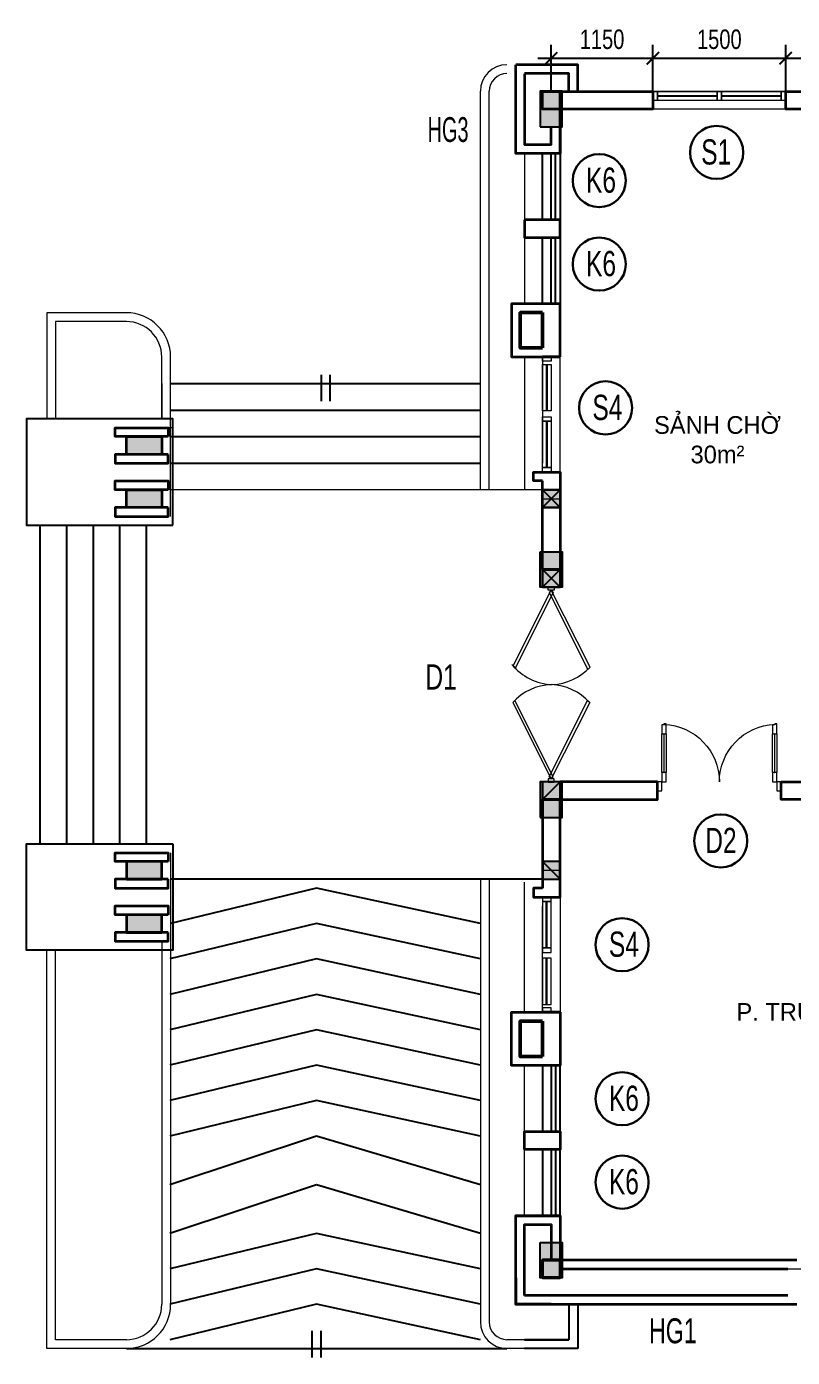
# Model space of a CAD drawing. Header units: millimetres. Extents: x 408599 to 453999, y -1491679 to -1474616.
# Drawn here: x 408599 to 417250, y -1491379 to -1476347 of the extents above; entities that cross this region are included whole.
import ezdxf

# ---------------------------------------------------------------- set-up
doc = ezdxf.new("R2010")
doc.units = ezdxf.units.MM
doc.header["$MEASUREMENT"] = 0
doc.linetypes.add('DASHDOT', pattern=[1, 0.5, -0.25, 0, -0.25])
for name, color, linetype, lineweight in [('32-CUA', 32, 'Continuous', 15), ('Chu thich-0.25', 21, 'Continuous', 35), ('CUA SO', 135, 'Continuous', 15), ('Hatch Nhat-0.15', 8, 'Continuous', 9), ('kata_dim', 7, 'Continuous', 15), ('MH_Cat 30', 53, 'Continuous', 35), ('NET THAY', 7, 'Continuous', 20), ('S3', 2, 'Continuous', 25), ('S5', 1, 'Continuous', 35), ('TRUC', 65, 'DASHDOT', 9), ('TUONG', 4, 'Continuous', 40), ('Tuong-0.5', 1, 'Continuous', 50)]:
    doc.layers.add(name, color=color, linetype=linetype, lineweight=lineweight)
for name, color, linetype in [('COT', 1, 'Continuous'), ('CUA-SO', 8, 'Continuous'), ('GHICHU', 7, 'Continuous'), ('hat', 7, 'Continuous'), ('Net-02', 8, 'Continuous'), ('TBI', 3, 'Continuous')]:
    doc.layers.add(name, color=color, linetype=linetype)
doc.styles.add('B', font='')
doc.styles.add('CHU KT (APTIMA)', font='', dxfattribs={"width": 0.7})
doc.styles.add('VNI-HELVE', font='', dxfattribs={"height": 200})
doc.styles.add('VNI-Helve-Condense', font='', dxfattribs={"width": 0.9, "height": 220})
doc.styles.get('B').set_extended_font_data('VNI-Helve-Condense')
doc.styles.get('CHU KT (APTIMA)').set_extended_font_data('VNI-Aptima')
doc.styles.get('VNI-HELVE').set_extended_font_data('VNI-Helve-Condense')
doc.styles.get('VNI-Helve-Condense').set_extended_font_data('VNI-Helve-Condense')
doc.dimstyles.new('Copy of D100', dxfattribs={"dimscale": 0, "dimtxt": 220, "dimasz": 140, "dimexe": 150, "dimexo": 0, "dimgap": 100, "dimtad": 1, "dimdec": 0, "dimzin": 0, "dimdsep": 46, "dimtxsty": 'VNI-Helve-Condense', "dimblk": 'ARCHTICK', "dimcen": 0.09, "dimdle": 150, "dimclrd": 35, "dimclre": 35, "dimclrt": 2, "dimadec": 0, "dimazin": 0, "dimtfac": 1, "dimtdec": 0, "dimtix": 1, "dimtmove": 2, "dimatfit": 3, "dimldrblk": 'ARCHTICK', "dimfxl": 1, "dimtolj": 1, "dimtzin": 0, "dimarcsym": 1})

# ---------------------------------------------------------------- blocks, each defined once
blk = doc.blocks.new('CD2C')
at = {"layer": '32-CUA'}
for points in [[(74180.79, -17409.98), (74180.29, -17409.98), (74180.29, -17408.98), (74180.79, -17408.98)], [(74194.29, -17409.98), (74193.79, -17409.98), (74193.79, -17408.98), (74194.29, -17408.98)], [(74181.28, -17411.06), (74180.79, -17411.06), (74180.79, -17409.98), (74181.28, -17409.98)], [(74180.79, -17411.06), (74180.79, -17415.4), (74181.28, -17415.4), (74181.28, -17411.06)], [(74181.06, -17415.4), (74181.01, -17415.4), (74181.01, -17411.06), (74181.06, -17411.06)], [(74193.3, -17409.98), (74193.79, -17409.98), (74193.79, -17411.06), (74193.3, -17411.06)], [(74193.79, -17415.4), (74193.79, -17411.06), (74193.3, -17411.06), (74193.3, -17415.4)], [(74193.52, -17411.06), (74193.57, -17411.06), (74193.57, -17415.4), (74193.52, -17415.4)], [(74181.28, -17416.53), (74181.03, -17416.53), (74181.03, -17416.43), (74180.79, -17416.43), (74180.79, -17415.4), (74181.28, -17415.4)], [(74193.79, -17416.53), (74193.55, -17416.53), (74193.55, -17416.43), (74193.3, -17416.43), (74193.3, -17415.4), (74193.79, -17415.4)]]:
    blk.add_lwpolyline(points, close=True, dxfattribs=at)
for centre, start, end in [((74180.79, -17409.98), 272.1491, 0), ((74193.79, -17409.98), 180, 267.8509)]:
    blk.add_arc(centre, 6.5, start, end, dxfattribs=at)
blk = doc.blocks.new('cot1-2')
at = {"layer": 'COT', "ltscale": 2}
blk.add_hatch(color=256, dxfattribs=at).paths.add_polyline_path([(-1, -1), (1, -1), (1, 1), (-1, 1)])
blk.add_lwpolyline([(-1, -1), (1, -1), (1, 1), (-1, 1)], close=True, dxfattribs=at)
at = {"layer": 'COT', "ltscale": 2, "flags": 128}
blk.add_lwpolyline([(-1, -1), (1, 1)], dxfattribs=at)
blk = doc.blocks.new('_ArchTick')
at = {"color": 0, "linetype": 'ByBlock', "const_width": 0.15}
blk.add_lwpolyline([(-0.5, -0.5), (0.5, 0.5)], dxfattribs=at)
blk = doc.blocks.new('*D21')
at = {"layer": 'DEFPOINTS', "color": 0, "ltscale": 200, "transparency": 16777216}
for p in [(415675, -1476704), (414525, -1477079), (415675, -1477081)]:
    blk.add_point(p, dxfattribs=at)
at = {"layer": 'kata_dim', "color": 35, "lineweight": -2, "ltscale": 200, "transparency": 16777216}
for p, q in [((414525, -1477079), (414525, -1476554)), ((415675, -1477081), (415675, -1476554)), ((414375, -1476704), (415825, -1476704))]:
    blk.add_line(p, q, dxfattribs=at)
at = {"layer": 'kata_dim', "color": 35, "lineweight": -2, "ltscale": 200, "transparency": 16777216, "xscale": 140, "yscale": 140, "zscale": 140, "rotation": 180}
blk.add_blockref('_ArchTick', (414525, -1476704), dxfattribs=at)
at = {"layer": 'kata_dim', "color": 35, "lineweight": -2, "ltscale": 200, "transparency": 16777216, "xscale": 140, "yscale": 140, "zscale": 140}
blk.add_blockref('_ArchTick', (415675, -1476704), dxfattribs=at)
at = {"layer": 'kata_dim', "color": 2, "ltscale": 200, "transparency": 16777216, "insert": (415100, -1476491), "char_height": 220, "attachment_point": 5, "style": 'VNI-Helve-Condense'}
blk.add_mtext('\\A1;1150', dxfattribs=at)
blk = doc.blocks.new('*D22')
at = {"layer": 'DEFPOINTS', "color": 0, "ltscale": 200, "transparency": 16777216}
for p in [(417175, -1476704), (415675, -1477081), (417175, -1477081)]:
    blk.add_point(p, dxfattribs=at)
at = {"layer": 'kata_dim', "color": 35, "lineweight": -2, "ltscale": 200, "transparency": 16777216}
for p, q in [((415675, -1477081), (415675, -1476554)), ((417175, -1477081), (417175, -1476554)), ((415525, -1476704), (417325, -1476704))]:
    blk.add_line(p, q, dxfattribs=at)
at = {"layer": 'kata_dim', "color": 35, "lineweight": -2, "ltscale": 200, "transparency": 16777216, "xscale": 140, "yscale": 140, "zscale": 140, "rotation": 180}
blk.add_blockref('_ArchTick', (415675, -1476704), dxfattribs=at)
at = {"layer": 'kata_dim', "color": 35, "lineweight": -2, "ltscale": 200, "transparency": 16777216, "xscale": 140, "yscale": 140, "zscale": 140}
blk.add_blockref('_ArchTick', (417175, -1476704), dxfattribs=at)
at = {"layer": 'kata_dim', "color": 2, "ltscale": 200, "transparency": 16777216, "insert": (416425, -1476491), "char_height": 220, "attachment_point": 5, "style": 'VNI-Helve-Condense'}
blk.add_mtext('\\A1;1500', dxfattribs=at)
blk = doc.blocks.new('*D23')
at = {"layer": 'DEFPOINTS', "color": 0, "ltscale": 200, "transparency": 16777216}
for p in [(418225, -1476704), (417175, -1477079), (418225, -1477079)]:
    blk.add_point(p, dxfattribs=at)
at = {"layer": 'kata_dim', "color": 35, "lineweight": -2, "ltscale": 200, "transparency": 16777216}
for p, q in [((417175, -1477079), (417175, -1476554)), ((418225, -1477079), (418225, -1476554)), ((417025, -1476704), (418375, -1476704))]:
    blk.add_line(p, q, dxfattribs=at)
at = {"layer": 'kata_dim', "color": 35, "lineweight": -2, "ltscale": 200, "transparency": 16777216, "xscale": 140, "yscale": 140, "zscale": 140, "rotation": 180}
blk.add_blockref('_ArchTick', (417175, -1476704), dxfattribs=at)
at = {"layer": 'kata_dim', "color": 35, "lineweight": -2, "ltscale": 200, "transparency": 16777216, "xscale": 140, "yscale": 140, "zscale": 140}
blk.add_blockref('_ArchTick', (418225, -1476704), dxfattribs=at)
at = {"layer": 'kata_dim', "color": 2, "ltscale": 200, "transparency": 16777216, "insert": (417700, -1476491), "char_height": 220, "attachment_point": 5, "style": 'VNI-Helve-Condense'}
blk.add_mtext('\\A1;1050', dxfattribs=at)

msp = doc.modelspace()

# ---------------------------------------------------------------- hatches: boundary and pattern name
at = {"layer": 'hat', "ltscale": 200}
h = msp.add_hatch(color=256, dxfattribs=at)
h.dxf.hatch_style = 1
h.paths.add_polyline_path([(414625.4, -1477077.6), (414425.4, -1477077.6), (414425.4, -1477277.6), (414625.4, -1477277.6)])
h = msp.add_hatch(color=256, dxfattribs=at)
h.dxf.hatch_style = 1
h.paths.add_polyline_path([(414625.4, -1477077.6), (414425.4, -1477077.6), (414425.4, -1477277.6), (414625.4, -1477277.6)])
h = msp.add_hatch(color=256, dxfattribs=at)
h.dxf.hatch_style = 1
h.paths.add_polyline_path([(410125.4, -1481178.5), (410125.4, -1480978.5), (409725.4, -1480978.5), (409725.4, -1481178.5)])
h = msp.add_hatch(color=256, dxfattribs=at)
h.dxf.hatch_style = 1
h.paths.add_polyline_path([(410125.4, -1481778.5), (410125.4, -1481578.5), (409725.4, -1481578.5), (409725.4, -1481778.5)])
h = msp.add_hatch(color=256, dxfattribs=at)
h.dxf.hatch_style = 1
h.paths.add_polyline_path([(410125.4, -1485778.5), (410125.4, -1485978.5), (409725.4, -1485978.5), (409725.4, -1485778.5)])
h = msp.add_hatch(color=256, dxfattribs=at)
h.dxf.hatch_style = 1
h.paths.add_polyline_path([(410125.4, -1486378.5), (410125.4, -1486578.5), (409725.4, -1486578.5), (409725.4, -1486378.5)])
h = msp.add_hatch(color=256, dxfattribs=at)
h.dxf.hatch_style = 1
h.paths.add_polyline_path([(414425.4, -1490476.6), (414625.4, -1490476.6), (414625.4, -1490276.6), (414425.4, -1490276.6)])
h = msp.add_hatch(color=256, dxfattribs=at)
h.dxf.hatch_style = 1
h.paths.add_polyline_path([(414625.4, -1490476.6), (414425.4, -1490476.6), (414425.4, -1490276.6), (414625.4, -1490276.6)])
h = msp.add_hatch(color=256, dxfattribs=at)
h.dxf.hatch_style = 1
h.paths.add_polyline_path([(414425.4, -1490476.6), (414625.4, -1490476.6), (414625.4, -1490276.6), (414425.4, -1490276.6)])
h = msp.add_hatch(color=256, dxfattribs=at)
h.dxf.hatch_style = 1
h.paths.add_polyline_path([(414625.4, -1490476.6), (414425.4, -1490476.6), (414425.4, -1490276.6), (414625.4, -1490276.6)])
h = msp.add_hatch(color=256, dxfattribs=at)
h.dxf.hatch_style = 1
h.paths.add_polyline_path([(414425.4, -1490477.6), (414625.4, -1490477.6), (414625.4, -1490277.6), (414425.4, -1490277.6)])
h = msp.add_hatch(color=256, dxfattribs=at)
h.dxf.hatch_style = 1
h.paths.add_polyline_path([(414625.4, -1490477.6), (414425.4, -1490477.6), (414425.4, -1490277.6), (414625.4, -1490277.6)])
h = msp.add_hatch(color=256, dxfattribs=at)
h.dxf.hatch_style = 1
h.paths.add_polyline_path([(414425.4, -1490477.6), (414625.4, -1490477.6), (414625.4, -1490277.6), (414425.4, -1490277.6)])
h = msp.add_hatch(color=256, dxfattribs=at)
h.dxf.hatch_style = 1
h.paths.add_polyline_path([(414625.4, -1490477.6), (414425.4, -1490477.6), (414425.4, -1490277.6), (414625.4, -1490277.6)])
h = msp.add_hatch(color=256, dxfattribs=at)
h.dxf.hatch_style = 1
h.paths.add_polyline_path([(414425.4, -1490479.4), (414625.4, -1490479.4), (414625.4, -1490279.4), (414425.4, -1490279.4)])
h = msp.add_hatch(color=256, dxfattribs=at)
h.dxf.hatch_style = 1
h.paths.add_polyline_path([(414625.4, -1490479.4), (414425.4, -1490479.4), (414425.4, -1490279.4), (414625.4, -1490279.4)])
h = msp.add_hatch(color=256, dxfattribs=at)
h.dxf.hatch_style = 1
h.paths.add_polyline_path([(414425.4, -1490479.4), (414625.4, -1490479.4), (414625.4, -1490279.4), (414425.4, -1490279.4)])
h = msp.add_hatch(color=256, dxfattribs=at)
h.dxf.hatch_style = 1
h.paths.add_polyline_path([(414625.4, -1490479.4), (414425.4, -1490479.4), (414425.4, -1490279.4), (414625.4, -1490279.4)])
h = msp.add_hatch(color=256, dxfattribs=at)
h.dxf.hatch_style = 1
h.paths.add_polyline_path([(414425.4, -1490479.4), (414625.4, -1490479.4), (414625.4, -1490279.4), (414425.4, -1490279.4)])
h = msp.add_hatch(color=256, dxfattribs=at)
h.dxf.hatch_style = 1
h.paths.add_polyline_path([(414625.4, -1490479.4), (414425.4, -1490479.4), (414425.4, -1490279.4), (414625.4, -1490279.4)])
h = msp.add_hatch(color=256, dxfattribs=at)
h.dxf.hatch_style = 1
h.paths.add_polyline_path([(414425.4, -1490479.4), (414625.4, -1490479.4), (414625.4, -1490279.4), (414425.4, -1490279.4)])
h = msp.add_hatch(color=256, dxfattribs=at)
h.dxf.hatch_style = 1
h.paths.add_polyline_path([(414625.4, -1490479.4), (414425.4, -1490479.4), (414425.4, -1490279.4), (414625.4, -1490279.4)])
at = {"layer": 'Hatch Nhat-0.15'}
h = msp.add_hatch(color=256, dxfattribs=at)
h.dxf.hatch_style = 1
h.paths.add_polyline_path([(414500.4, -1477477.6), (414400.4, -1477477.6), (414400.4, -1477177.8), (414500.4, -1477177.8)])
h.paths.add_polyline_path([(414650.4, -1477477.6), (414500.4, -1477477.6), (414500.4, -1477177.8), (414650.4, -1477177.8)])
h.paths.add_polyline_path([(414650.4, -1477177.8), (414500.4, -1477177.8), (414500.4, -1477077.6), (414650.4, -1477077.6)])
h.paths.add_polyline_path([(414500.4, -1477177.8), (414400.4, -1477177.8), (414400.4, -1477077.6), (414500.4, -1477077.6)])
h = msp.add_hatch(color=256, dxfattribs=at)
h.dxf.hatch_style = 1
h.paths.add_polyline_path([(414500.4, -1477478.4), (414400.4, -1477478.4), (414400.4, -1477178.5), (414500.4, -1477178.5)])
h.paths.add_polyline_path([(414650.4, -1477478.4), (414500.4, -1477478.4), (414500.4, -1477178.5), (414650.4, -1477178.5)])
h.paths.add_polyline_path([(414650.4, -1477178.5), (414500.4, -1477178.5), (414500.4, -1477078.4), (414650.4, -1477078.4)])
h.paths.add_polyline_path([(414500.4, -1477178.5), (414400.4, -1477178.5), (414400.4, -1477078.4), (414500.4, -1477078.4)])
h = msp.add_hatch(color=256, dxfattribs=at)
h.dxf.hatch_style = 1
h.paths.add_polyline_path([(414500.4, -1482279.5), (414400.4, -1482279.5), (414400.4, -1482579.4), (414500.4, -1482579.4)])
h.paths.add_polyline_path([(414650.4, -1482279.5), (414500.4, -1482279.5), (414500.4, -1482579.4), (414650.4, -1482579.4)])
h.paths.add_polyline_path([(414650.4, -1482579.4), (414500.4, -1482579.4), (414500.4, -1482679.5), (414650.4, -1482679.5)])
h.paths.add_polyline_path([(414500.4, -1482579.4), (414400.4, -1482579.4), (414400.4, -1482679.5), (414500.4, -1482679.5)])
h = msp.add_hatch(color=256, dxfattribs=at)
h.dxf.hatch_style = 1
h.paths.add_polyline_path([(414500.4, -1485278.4), (414400.4, -1485278.4), (414400.4, -1484978.5), (414500.4, -1484978.5)])
h.paths.add_polyline_path([(414650.4, -1485278.4), (414500.4, -1485278.4), (414500.4, -1484978.5), (414650.4, -1484978.5)])
h.paths.add_polyline_path([(414650.4, -1484978.5), (414500.4, -1484978.5), (414500.4, -1484878.4), (414650.4, -1484878.4)])
h.paths.add_polyline_path([(414500.4, -1484978.5), (414400.4, -1484978.5), (414400.4, -1484878.4), (414500.4, -1484878.4)])
h = msp.add_hatch(color=256, dxfattribs=at)
h.dxf.hatch_style = 1
h.paths.add_polyline_path([(414500.4, -1490079.4), (414400.4, -1490079.4), (414400.4, -1490379.2), (414500.4, -1490379.2)])
h.paths.add_polyline_path([(414650.4, -1490079.4), (414500.4, -1490079.4), (414500.4, -1490379.2), (414650.4, -1490379.2)])
h.paths.add_polyline_path([(414650.4, -1490379.2), (414500.4, -1490379.2), (414500.4, -1490479.4), (414650.4, -1490479.4)])
h.paths.add_polyline_path([(414500.4, -1490379.2), (414400.4, -1490379.2), (414400.4, -1490479.4), (414500.4, -1490479.4)])
at = {"layer": 'S5', "ltscale": 200}
h = msp.add_hatch(color=256, dxfattribs=at)
h.dxf.hatch_style = 1
h.paths.add_polyline_path([(414625.4, -1477077.6), (414425.4, -1477077.6), (414425.4, -1477277.6), (414625.4, -1477277.6)])
h = msp.add_hatch(color=256, dxfattribs=at)
h.dxf.hatch_style = 1
h.paths.add_polyline_path([(414625.4, -1477078.6), (414425.4, -1477078.6), (414425.4, -1477278.6), (414625.4, -1477278.6)])
h = msp.add_hatch(color=256, dxfattribs=at)
h.dxf.hatch_style = 1
h.paths.add_polyline_path([(414625.4, -1490478.4), (414425.4, -1490478.4), (414425.4, -1490278.4), (414625.4, -1490278.4)])
h = msp.add_hatch(color=256, dxfattribs=at)
h.dxf.hatch_style = 1
h.paths.add_polyline_path([(414625.4, -1490479.4), (414425.4, -1490479.4), (414425.4, -1490279.4), (414625.4, -1490279.4)])

# ---------------------------------------------------------------- linework, layer by layer
at = {"layer": '32-CUA'}
for points in [[(414549, -1482739.4), (414118.5, -1483592.5), (414094.9, -1483566.8), (414525.4, -1482713.5)], [(414490.4, -1482678.5), (414560.4, -1482678.5), (414560.4, -1482713.5), (414490.4, -1482713.5)], [(414501.9, -1482739.4), (414939.8, -1483607.3), (414964, -1483582.7), (414525.4, -1482713.5)], [(414549, -1484819.1), (414114.2, -1483957.5), (414090.3, -1483982.7), (414525.4, -1484845)], [(414501.9, -1484819.1), (414936.6, -1483957.6), (414960.6, -1483982.7), (414525.4, -1484845)], [(414490.4, -1484880), (414560.4, -1484880), (414560.4, -1484845), (414490.4, -1484845)]]:
    msp.add_lwpolyline(points, close=True, dxfattribs=at)
for centre, start, end in [((414560.3, -1483162.3), 219.07696, 267.79294), ((414512.8, -1483162.3), 272.20706, 317.02193), ((414549.2, -1484394.8), 92.20706, 138.07552), ((414501.7, -1484394.8), 41.92067, 87.79294)]:
    msp.add_arc(centre, 616.7, start, end, dxfattribs=at)
at = {"layer": 'CUA SO', "color": 30}
for p, q in [((415725.4, -1477123.6), (416400.4, -1477123.6)), ((415725.4, -1477133.6), (416400.4, -1477133.6)), ((416450.4, -1477123.6), (417125.4, -1477123.6)), ((416450.4, -1477133.6), (417125.4, -1477133.6)), ((414470.4, -1480163.3), (414470.4, -1480688.3)), ((414480.4, -1480163.3), (414480.4, -1480688.3)), ((414470.4, -1480803.5), (414470.4, -1481328.5)), ((414480.4, -1480803.5), (414480.4, -1481328.5)), ((414470.4, -1486753.5), (414470.4, -1486228.5)), ((414480.4, -1486753.5), (414480.4, -1486228.5)), ((414470.4, -1487393.7), (414470.4, -1486868.7)), ((414480.4, -1487393.7), (414480.4, -1486868.7))]:
    msp.add_line(p, q, dxfattribs=at)
at = {"layer": 'CUA SO', "color": 55}
for p, q in [((414425.4, -1480076.6), (414425.4, -1481276.6)), ((414625.4, -1480076.6), (414425.4, -1480076.6)), ((414625.4, -1481378.5), (414625.4, -1480076.6)), ((414425.4, -1481681.4), (414625.4, -1481681.4)), ((414425.4, -1485875.6), (414625.4, -1485875.6)), ((414625.4, -1486178.5), (414625.4, -1487480.4)), ((414425.4, -1487480.4), (414425.4, -1486280.4)), ((414625.4, -1487480.4), (414425.4, -1487480.4))]:
    msp.add_line(p, q, dxfattribs=at)
for points in [[(415675.4, -1477178.6), (415725.4, -1477178.6), (415725.4, -1477078.6), (415675.4, -1477078.6)], [(415675.4, -1477078.6), (417175.4, -1477078.6), (417175.4, -1477278.6), (415675.4, -1477278.6)], [(416400.4, -1477178.6), (416450.4, -1477178.6), (416450.4, -1477078.6), (416400.4, -1477078.6)], [(417125.4, -1477178.6), (417175.4, -1477178.6), (417175.4, -1477078.6), (417125.4, -1477078.6)], [(414525.4, -1480076.6), (414525.4, -1480126.6), (414425.4, -1480126.6), (414425.4, -1480076.6)], [(414525.4, -1480753.5), (414525.4, -1480803.5), (414425.4, -1480803.5), (414425.4, -1480753.5)], [(414525.4, -1481328.5), (414525.4, -1481378.5), (414425.4, -1481378.5), (414425.4, -1481328.5)], [(414525.4, -1486228.5), (414525.4, -1486178.5), (414425.4, -1486178.5), (414425.4, -1486228.5)], [(414525.4, -1486803.5), (414525.4, -1486753.5), (414425.4, -1486753.5), (414425.4, -1486803.5)], [(414525.4, -1487480.4), (414525.4, -1487430.4), (414425.4, -1487430.4), (414425.4, -1487480.4)]]:
    msp.add_lwpolyline(points, close=True, dxfattribs=at)
at = {"layer": 'CUA SO', "color": 30}
for points in [[(416400.4, -1477078.6), (415725.4, -1477078.6), (415725.4, -1477178.6), (416400.4, -1477178.6)], [(417125.4, -1477078.6), (416450.4, -1477078.6), (416450.4, -1477178.6), (417125.4, -1477178.6)], [(414425.4, -1480688.3), (414425.4, -1480163.3), (414525.4, -1480163.3), (414525.4, -1480688.3)], [(414425.4, -1481328.5), (414425.4, -1480803.5), (414525.4, -1480803.5), (414525.4, -1481328.5)], [(414425.4, -1486228.5), (414425.4, -1486753.5), (414525.4, -1486753.5), (414525.4, -1486228.5)], [(414425.4, -1486868.7), (414425.4, -1487393.7), (414525.4, -1487393.7), (414525.4, -1486868.7)]]:
    msp.add_lwpolyline(points, close=True, dxfattribs=at)
at = {"layer": 'CUA-SO', "linetype": 'ByBlock'}
for p, q in [((410225.4, -1480378.5), (413725.4, -1480378.5)), ((410225.4, -1480678.5), (413725.4, -1480678.5)), ((410225.4, -1480978.5), (413725.4, -1480978.5)), ((410225.4, -1481278.5), (413725.4, -1481278.5)), ((408749.5, -1481978.5), (408749.5, -1485578.5)), ((409049.5, -1481978.5), (409049.5, -1485578.5)), ((409349.5, -1481978.5), (409349.5, -1485578.5)), ((409649.5, -1481978.5), (409649.5, -1485578.5)), ((409949.5, -1481978.5), (409949.5, -1485578.5)), ((414425.4, -1485978.5), (410225.4, -1485978.5)), ((411875.4, -1486078.5), (410225.4, -1486476.1)), ((413725.4, -1486478.5), (411875.4, -1486078.5)), ((411875.4, -1486478.5), (410215.3, -1486878.5)), ((413725.4, -1486878.5), (411875.4, -1486478.5)), ((411875.4, -1486878.5), (410215.3, -1487278.5)), ((413725.4, -1487278.5), (411875.4, -1486878.5)), ((411875.4, -1487278.5), (410215.3, -1487678.5)), ((413725.4, -1487678.5), (411875.4, -1487278.5)), ((411875.4, -1487678.5), (410215.3, -1488078.5)), ((413725.4, -1488078.5), (411875.4, -1487678.5)), ((411875.4, -1488078.5), (410215.3, -1488478.5)), ((413725.4, -1488478.5), (411875.4, -1488078.5)), ((411875.4, -1488478.5), (410215.3, -1488878.5)), ((413725.4, -1488878.5), (411875.4, -1488478.5)), ((411875.4, -1488878.5), (410215.3, -1489428.5)), ((413725.4, -1489428.5), (411875.4, -1488878.5)), ((411875.4, -1489428.5), (410215.3, -1489978.5)), ((413725.4, -1489978.5), (411875.4, -1489428.5)), ((411875.4, -1489978.5), (410215.3, -1490378.5)), ((413725.4, -1490378.5), (411875.4, -1489978.5)), ((411875.4, -1490378.5), (410215.3, -1490778.5)), ((413725.4, -1490778.5), (411875.4, -1490378.5)), ((411875.4, -1490778.5), (410215.3, -1491178.5)), ((413725.4, -1491178.5), (411875.4, -1490778.5)), ((409725.4, -1491278.5), (414025.4, -1491278.5))]:
    msp.add_line(p, q, dxfattribs=at)
for points in [[(411925.4, -1480278.5), (411925.4, -1480578.5)], [(412025.4, -1480278.5), (412025.4, -1480578.5)], [(411825.4, -1491378.5), (411825.4, -1491078.5)], [(411925.4, -1491378.5), (411925.4, -1491078.5)]]:
    msp.add_lwpolyline(points, dxfattribs=at)
for points in [[(411975.4, -1480378.5, 0, 0, 0), (411975.4, -1481278.5, 100, 0, 0), (411975.4, -1481578.5, 0, 0, 0)], [(411875.4, -1491278.5, 0, 0, 0), (411875.4, -1486278.5, 100, 0, 0), (411875.4, -1485978.5, 0, 0, 0)]]:
    msp.add_lwpolyline(points, format="xyseb", dxfattribs=at)
at = {"layer": 'GHICHU'}
for p, q in [((414725.4, -1490779.4), (414725.4, -1491178.5)), ((414825.4, -1490779.4), (414825.4, -1491278.5)), ((414725.4, -1491178.5), (414225.4, -1491178.5)), ((414825.4, -1491278.5), (414225.4, -1491278.5))]:
    msp.add_line(p, q, dxfattribs=at)
msp.add_lwpolyline([(414225.4, -1491178.5), (414725.4, -1491178.5)], dxfattribs=at)
at = {"layer": 'MH_Cat 30'}
for p, q in [((414425.4, -1482478.5), (414625.4, -1482478.5)), ((414425.4, -1485078.5), (414625.4, -1485078.5))]:
    msp.add_line(p, q, dxfattribs=at)
at = {"layer": 'NET THAY'}
for p, q in [((413725.4, -1481578.5), (413725.4, -1477077.6)), ((413825.4, -1481578.5), (413825.4, -1477077.6)), ((413725.4, -1481578.5), (413725.4, -1477178.5)), ((413825.4, -1481578.5), (413825.4, -1477178.5)), ((414225.4, -1477678.5), (414225.4, -1477679.5)), ((414225.4, -1477678.5), (414225.4, -1477679.5)), ((414225.4, -1477779.5), (414225.4, -1479476.6)), ((409725.4, -1479578.5), (408825.4, -1479578.5)), ((408825.4, -1479578.5), (408825.4, -1480778.5)), ((409725.4, -1479678.5), (408925.4, -1479678.5)), ((408925.4, -1479678.5), (408925.4, -1480778.5)), ((410125.4, -1480778.5), (410125.4, -1480078.5)), ((410225.4, -1481878.5), (410225.4, -1480078.5)), ((414225.4, -1480076.6), (414225.4, -1481578.5)), ((414225.4, -1480076.6), (414225.4, -1481578.5)), ((414225.4, -1480076.6), (414225.4, -1481546.1)), ((408925.4, -1480378.5), (408925.4, -1480778.5)), ((410125.4, -1480378.5), (410125.4, -1480778.5)), ((410249.5, -1480878.5), (409599.5, -1480878.5)), ((414425.4, -1481578.5), (410225.4, -1481578.5)), ((410225.4, -1485678.5), (410225.4, -1490778.5)), ((413725.4, -1485978.5), (413725.4, -1490978.5)), ((413825.4, -1485978.5), (413825.4, -1490978.5)), ((414225.4, -1487480.4), (414225.4, -1486010.9)), ((408825.4, -1491278.5), (408825.4, -1486778.5)), ((408925.4, -1491178.5), (408925.4, -1486778.5)), ((410125.4, -1486678.5), (410125.4, -1490778.5)), ((410225.4, -1486678.5), (410225.4, -1487178.5)), ((414225.4, -1489777.5), (414225.4, -1488080.4)), ((414225.4, -1489878.5), (414225.4, -1489877.5)), ((414225.4, -1490679.4), (414225.4, -1490180.4)), ((409725.4, -1491278.5), (408825.4, -1491278.5)), ((409725.4, -1491178.5), (408925.4, -1491178.5)), ((414225.4, -1491178.5), (414025.4, -1491178.5)), ((414225.4, -1491278.5), (414025.4, -1491278.5))]:
    msp.add_line(p, q, dxfattribs=at)
at = {"layer": 'NET THAY', "color": 26, "lineweight": 30}
for centre in [(416394.9, -1477767.6), (415068, -1478086.4), (415068, -1479028.8), (415140, -1480653.3), (416440.2, -1485545.1), (415326.4, -1486716.8), (415326.4, -1488456.9), (415326.4, -1489399.3)]:
    msp.add_circle(centre, 299.9, dxfattribs=at)
at = {"layer": 'NET THAY'}
for centre, radius, start, end in [((414025.4, -1477077.6), 300, 90, 180), ((414025.4, -1477077.6), 200, 90, 180), ((409725.4, -1480078.5), 500, 0, 90), ((409725.4, -1480078.5), 400, 0, 90), ((409725.4, -1490778.5), 500, 270, 0), ((409725.4, -1490778.5), 400, 270, 0), ((414025.4, -1490978.5), 300, 180, 270), ((414025.4, -1490978.5), 200, 180, 270)]:
    msp.add_arc(centre, radius, start, end, dxfattribs=at)
at = {"layer": 'Net-02'}
for p, q in [((414425.7, -1478528.1), (414425.7, -1477779.5)), ((414525.4, -1478528.1), (414525.4, -1477779.5)), ((414575.4, -1478528.1), (414575.4, -1477779.5)), ((414625.4, -1477779.5), (414625.4, -1478679.5)), ((414625.4, -1478476.6), (414625.4, -1479476.6)), ((414425.7, -1479476.6), (414425.7, -1478728.1)), ((414525.4, -1479476.6), (414525.4, -1478728.1)), ((414575.4, -1479476.6), (414575.4, -1478728.1)), ((414625.4, -1479476.6), (414525.4, -1479476.6)), ((414425.7, -1488080.4), (414425.7, -1488828.9)), ((414625.4, -1488080.4), (414525.4, -1488080.4)), ((414525.4, -1488080.4), (414525.4, -1488828.9)), ((414575.4, -1488080.4), (414575.4, -1488828.9)), ((414625.4, -1489080.4), (414625.4, -1488080.4)), ((414625.4, -1489777.5), (414625.4, -1488877.5)), ((414425.7, -1489028.9), (414425.7, -1489777.5)), ((414525.4, -1489028.9), (414525.4, -1489777.5)), ((414575.4, -1489028.9), (414575.4, -1489777.5))]:
    msp.add_line(p, q, dxfattribs=at)
at = {"layer": 'S3'}
for points in [[(414400.4, -1477477.6), (414650.4, -1477477.6), (414650.4, -1477077.6), (414400.4, -1477077.6)], [(414400.4, -1477478.4), (414650.4, -1477478.4), (414650.4, -1477078.4), (414400.4, -1477078.4)], [(414400.4, -1482279.5), (414650.4, -1482279.5), (414650.4, -1482679.5), (414400.4, -1482679.5)], [(414400.4, -1485278.4), (414650.4, -1485278.4), (414650.4, -1484878.4), (414400.4, -1484878.4)], [(414400.4, -1490079.4), (414650.4, -1490079.4), (414650.4, -1490479.4), (414400.4, -1490479.4)]]:
    msp.add_lwpolyline(points, close=True, dxfattribs=at)
at = {"layer": 'S3', "ltscale": 200}
for points in [[(410249.5, -1481978.5), (410249.5, -1480778.5), (408598.7, -1480778.5), (408598.7, -1481978.5), (410249.5, -1481978.5)], [(410249.5, -1485578.5), (410249.5, -1486778.5), (408598.7, -1486778.5), (408598.7, -1485578.5), (410249.5, -1485578.5)]]:
    msp.add_lwpolyline(points, dxfattribs=at)
at = {"layer": 'S5', "ltscale": 200}
for p, q in [((414325.4, -1479974.8), (414425.4, -1479974.8)), ((414325.4, -1487582.2), (414425.4, -1487582.2)), ((414125.4, -1490481.1), (414125.4, -1489780.2)), ((414125.4, -1489780.2), (414525.4, -1489780.2)), ((414125.4, -1490779.4), (414125.4, -1490080.4)), ((414125.4, -1490779.4), (414125.4, -1490080.4)), ((414225.4, -1490679.4), (414225.4, -1490180.4)), ((414125.4, -1490479.4), (414125.4, -1490779.4)), ((414125.4, -1490479.4), (414125.4, -1490779.4))]:
    msp.add_line(p, q, dxfattribs=at)
for points in [[(414825.4, -1477077.6), (414825.4, -1476777.6), (414125.4, -1476777.6)], [(414625.4, -1477478.4), (414625.4, -1477779.5), (414125.4, -1477779.5), (414125.4, -1476777.6)], [(414725.4, -1477077.6), (414725.4, -1476877.6), (414225.4, -1476877.6)], [(414225.4, -1476878.6), (414225.4, -1477678.5), (414525.4, -1477678.5), (414525.4, -1477477.6)], [(414625.4, -1477078.6), (415675.4, -1477078.6), (415675.4, -1477278.6), (414625.4, -1477278.6), (414625.4, -1477078.6)], [(414625.4, -1477477.6), (414625.4, -1477278.6)], [(414625.4, -1477477.6), (414625.4, -1477278.6)], [(414625.4, -1477779.5), (414625.4, -1477477.6)], [(414625.4, -1477779.5), (414625.4, -1477477.6)], [(414625.4, -1479476.6), (414075.4, -1479476.6), (414075.4, -1480076.6), (414425.4, -1480076.6)], [(414625.4, -1480076.6), (414625.4, -1479476.6)], [(410199.5, -1480978.5), (409599.5, -1480978.5), (409599.5, -1480878.5), (410199.5, -1480878.5), (410199.5, -1480978.5)], [(410199.5, -1481178.5), (409599.5, -1481178.5), (409599.5, -1481278.5), (410199.5, -1481278.5), (410199.5, -1481178.5)], [(410199.5, -1481578.5), (409599.5, -1481578.5), (409599.5, -1481478.5), (410199.5, -1481478.5), (410199.5, -1481578.5)], [(410199.5, -1481778.5), (409599.5, -1481778.5), (409599.5, -1481878.5), (410199.5, -1481878.5), (410199.5, -1481778.5)], [(410199.5, -1485778.5), (409599.5, -1485778.5), (409599.5, -1485678.5), (410199.5, -1485678.5), (410199.5, -1485778.5)], [(410199.5, -1485978.5), (409599.5, -1485978.5), (409599.5, -1486078.5), (410199.5, -1486078.5), (410199.5, -1485978.5)], [(410199.5, -1486378.5), (409599.5, -1486378.5), (409599.5, -1486278.5), (410199.5, -1486278.5), (410199.5, -1486378.5)], [(410199.5, -1486578.5), (409599.5, -1486578.5), (409599.5, -1486678.5), (410199.5, -1486678.5), (410199.5, -1486578.5)], [(414625.4, -1488080.4), (414075.4, -1488080.4), (414075.4, -1487480.4), (414425.4, -1487480.4)], [(414625.4, -1487480.4), (414625.4, -1488080.4)], [(414525.4, -1490778.4), (414125.4, -1490778.4), (414125.4, -1489777.5), (414525.4, -1489777.5), (414625.4, -1489777.5)], [(414525.4, -1490778.4), (414125.4, -1490778.4), (414125.4, -1489777.5), (414525.4, -1489777.5), (414625.4, -1489777.5)], [(414525.4, -1490779.4), (414125.4, -1490779.4), (414125.4, -1489778.5), (414525.4, -1489778.5), (414625.4, -1489778.5), (414625.4, -1490279.4)], [(414625.4, -1489777.5), (414625.4, -1490079.4)], [(414225.4, -1490678.4), (414225.4, -1489877.5), (414525.4, -1489877.5), (414525.4, -1490278.4)], [(414225.4, -1490678.4), (414225.4, -1489877.5), (414525.4, -1489877.5), (414525.4, -1490278.4)], [(414225.4, -1490679.4), (414225.4, -1489878.5), (414525.4, -1489878.5), (414525.4, -1490279.4)], [(414625.4, -1490079.4), (414625.4, -1490278.4)], [(414625.4, -1490275.8), (417025.4, -1490275.8)], [(414625.4, -1490276.8), (417025.4, -1490276.8)], [(414625.4, -1490278.5), (417300.4, -1490278.5)], [(414625.4, -1490378.5), (417200.4, -1490378.5)], [(414825.4, -1490279.4), (414650.4, -1490279.4)], [(414225.4, -1490678.9), (414225.4, -1490679.4)], [(414225.4, -1490678.9), (414225.4, -1490679.4)], [(417200.4, -1490679.4), (414225.4, -1490679.4)], [(417300.4, -1490779.4), (414125.4, -1490779.4)]]:
    msp.add_lwpolyline(points, dxfattribs=at)
for points in [[(414425.4, -1477077.6), (414625.4, -1477077.6), (414625.4, -1477277.6), (414425.4, -1477277.6)], [(414425.4, -1477077.6), (414625.4, -1477077.6), (414625.4, -1477277.6), (414425.4, -1477277.6)], [(414425.4, -1477077.6), (414625.4, -1477077.6), (414625.4, -1477277.6), (414425.4, -1477277.6)], [(414425.4, -1477078.6), (414625.4, -1477078.6), (414625.4, -1477278.6), (414425.4, -1477278.6)], [(417175.4, -1477081.2), (418200.4, -1477081.2), (418200.4, -1477278.4), (417175.4, -1477278.4)], [(414225.4, -1478528.1), (414225.4, -1478728.1), (414625.4, -1478728.1), (414625.4, -1478528.1)], [(410125.4, -1480978.5), (410125.4, -1481178.5), (409725.4, -1481178.5), (409725.4, -1480978.5)], [(414425.4, -1481478.5), (414325.4, -1481478.5), (414325.4, -1481378.5), (414625.4, -1481378.5), (414625.4, -1482478.5), (414425.4, -1482478.5)], [(410125.4, -1481578.5), (410125.4, -1481778.5), (409725.4, -1481778.5), (409725.4, -1481578.5)], [(415725.4, -1484878.5), (414625.4, -1484878.5), (414625.4, -1485078.5), (415725.4, -1485078.5)], [(417125.4, -1484878.5), (419925.4, -1484878.5), (419925.4, -1485078.5), (417125.4, -1485078.5)], [(414425.4, -1486078.5), (414325.4, -1486078.5), (414325.4, -1486178.5), (414625.4, -1486178.5), (414625.4, -1485078.5), (414425.4, -1485078.5)], [(410125.4, -1485978.5), (410125.4, -1485778.5), (409725.4, -1485778.5), (409725.4, -1485978.5)], [(410125.4, -1486578.5), (410125.4, -1486378.5), (409725.4, -1486378.5), (409725.4, -1486578.5)], [(414225.4, -1489028.9), (414225.4, -1488828.9), (414625.4, -1488828.9), (414625.4, -1489028.9)], [(414625.4, -1490476.6), (414425.4, -1490476.6), (414425.4, -1490276.6), (414625.4, -1490276.6)], [(414425.4, -1490476.6), (414625.4, -1490476.6), (414625.4, -1490276.6), (414425.4, -1490276.6)], [(414625.4, -1490476.6), (414425.4, -1490476.6), (414425.4, -1490276.6), (414625.4, -1490276.6)], [(414425.4, -1490476.6), (414625.4, -1490476.6), (414625.4, -1490276.6), (414425.4, -1490276.6)], [(414625.4, -1490477.6), (414425.4, -1490477.6), (414425.4, -1490277.6), (414625.4, -1490277.6)], [(414425.4, -1490477.6), (414625.4, -1490477.6), (414625.4, -1490277.6), (414425.4, -1490277.6)], [(414625.4, -1490477.6), (414425.4, -1490477.6), (414425.4, -1490277.6), (414625.4, -1490277.6)], [(414425.4, -1490477.6), (414625.4, -1490477.6), (414625.4, -1490277.6), (414425.4, -1490277.6)], [(414425.4, -1490478.4), (414625.4, -1490478.4), (414625.4, -1490278.4), (414425.4, -1490278.4)], [(414425.4, -1490479.4), (414625.4, -1490479.4), (414625.4, -1490279.4), (414425.4, -1490279.4)], [(414625.4, -1490479.4), (414425.4, -1490479.4), (414425.4, -1490279.4), (414625.4, -1490279.4)], [(414425.4, -1490479.4), (414625.4, -1490479.4), (414625.4, -1490279.4), (414425.4, -1490279.4)], [(414625.4, -1490479.4), (414425.4, -1490479.4), (414425.4, -1490279.4), (414625.4, -1490279.4)], [(414425.4, -1490479.4), (414625.4, -1490479.4), (414625.4, -1490279.4), (414425.4, -1490279.4)], [(414625.4, -1490479.4), (414425.4, -1490479.4), (414425.4, -1490279.4), (414625.4, -1490279.4)], [(414425.4, -1490479.4), (414625.4, -1490479.4), (414625.4, -1490279.4), (414425.4, -1490279.4)], [(414625.4, -1490479.4), (414425.4, -1490479.4), (414425.4, -1490279.4), (414625.4, -1490279.4)], [(414425.4, -1490479.4), (414625.4, -1490479.4), (414625.4, -1490279.4), (414425.4, -1490279.4)]]:
    msp.add_lwpolyline(points, close=True, dxfattribs=at)
at = {"layer": 'TRUC', "ltscale": 500}
msp.add_line((416600.4, -1490378.5), (452125.4, -1490378.5), dxfattribs=at)
at = {"layer": 'TUONG', "ltscale": 2}
for p, q in [((414425.4, -1480076.6), (414625.4, -1480076.6)), ((414425.4, -1487480.4), (414625.4, -1487480.4))]:
    msp.add_line(p, q, dxfattribs=at)
at = {"layer": 'Tuong-0.5'}
for p, q in [((414425.4, -1479976.8), (414425.4, -1479576.7)), ((414425.4, -1487580.3), (414425.4, -1487980.3))]:
    msp.add_line(p, q, dxfattribs=at)
for points in [[(414425.4, -1479976.8), (414175.4, -1479976.7), (414175.4, -1479576.6), (414425.4, -1479576.7)], [(414425.4, -1487580.3), (414175.4, -1487580.3), (414175.4, -1487980.4), (414425.4, -1487980.3)]]:
    msp.add_lwpolyline(points, dxfattribs=at)

# ---------------------------------------------------------------- block references
at = {"layer": '32-CUA', "xscale": -100, "yscale": 100, "zscale": 100, "rotation": 180}
msp.add_blockref('CD2C', (-7002303.5, -3225876.5), dxfattribs=at)
at = {"layer": 'COT', "yscale": 100, "zscale": 100}
for p, xscale, rotation in [((414525.4, -1481678.5), 100, 270), ((414525.4, -1481678.5), -100, 270), ((414525.4, -1481678.5), -100, 270), ((414525.4, -1482578.5), 100, 180), ((414525.4, -1482578.5), -100, 180), ((414525.4, -1482578.5), 100, 180), ((414525.4, -1482578.5), -100, 180), ((414525.4, -1484978.5), 100, 180), ((414525.4, -1484978.5), 100, 180), ((414525.4, -1485878.5), 100, 270)]:
    msp.add_blockref('cot1-2', p, dxfattribs=dict(at, xscale=xscale, rotation=rotation))

# ---------------------------------------------------------------- texts
at = {"char_height": 200, "attachment_point": 2, "style": 'B'}
for s, insert in [('{\\fVNI-Avo|b0|i0|c0|p2;SAÛNH CHÔØ \\P30m²}', (416404.3, -1480746.4)), ('{\\fVNI-Avo|b0|i0|c0|p2;P. TRÖÏC BAN TIEÁP DAÂN \\P40m²}', (418136.6, -1487376.8))]:
    msp.add_mtext(s, dxfattribs=dict(at, insert=insert))
at = {"layer": 'Chu thich-0.25', "color": 7, "style": 'CHU KT (APTIMA)'}
for s, width, p in [('HG3', 0.6, (413129.2, -1477649.4)), ('HG1', 0.7, (415630.3, -1491217.3)), ('HG1', 0.7, (415630.3, -1491219))]:
    msp.add_text(s, height=280, dxfattribs=dict(at, width=width)).set_placement(p)
at = {"layer": 'TBI', "color": 0, "linetype": 'ByBlock', "ltscale": 2, "style": 'VNI-HELVE', "width": 0.85}
for s, p in [('S1', (416220.4, -1477904.5)), ('K6', (414918.8, -1478223.3)), ('K6', (414918.8, -1479165.7)), ('S4', (414990.9, -1480790.2)), ('D1', (413104.2, -1483835.5)), ('D2', (416265.7, -1485682)), ('S4', (415177.2, -1486853.6)), ('K6', (415177.2, -1488593.8)), ('K6', (415177.2, -1489536.2))]:
    msp.add_text(s, height=285, dxfattribs=at).set_placement(p)

# ---------------------------------------------------------------- dimensions: what is measured, and where the dimension line sits
at = {"layer": 'kata_dim', "ltscale": 200}
for base, p1, p2, picture, middle in [((415675.4, -1476703.5), (414525.4, -1477078.6), (415675.4, -1477081.2), '*D21', (415100.4, -1476491.2)), ((417175.4, -1476703.5), (415675.4, -1477081.2), (417175.4, -1477081.2), '*D22', (416425.4, -1476491.2)), ((418225.4, -1476703.5), (417175.4, -1477078.6), (418225.4, -1477078.6), '*D23', (417700.4, -1476491.2))]:
    dim = msp.add_linear_dim(base=base, p1=p1, p2=p2, dimstyle='Copy of D100', override={"dimscale": 1, "dimfxl": 400, "dimfxlon": 1}, dxfattribs=at)
    dim.commit()
    dim.dimension.update_dxf_attribs({"geometry": picture, "text_midpoint": middle})

doc.saveas('drawing.dxf')
